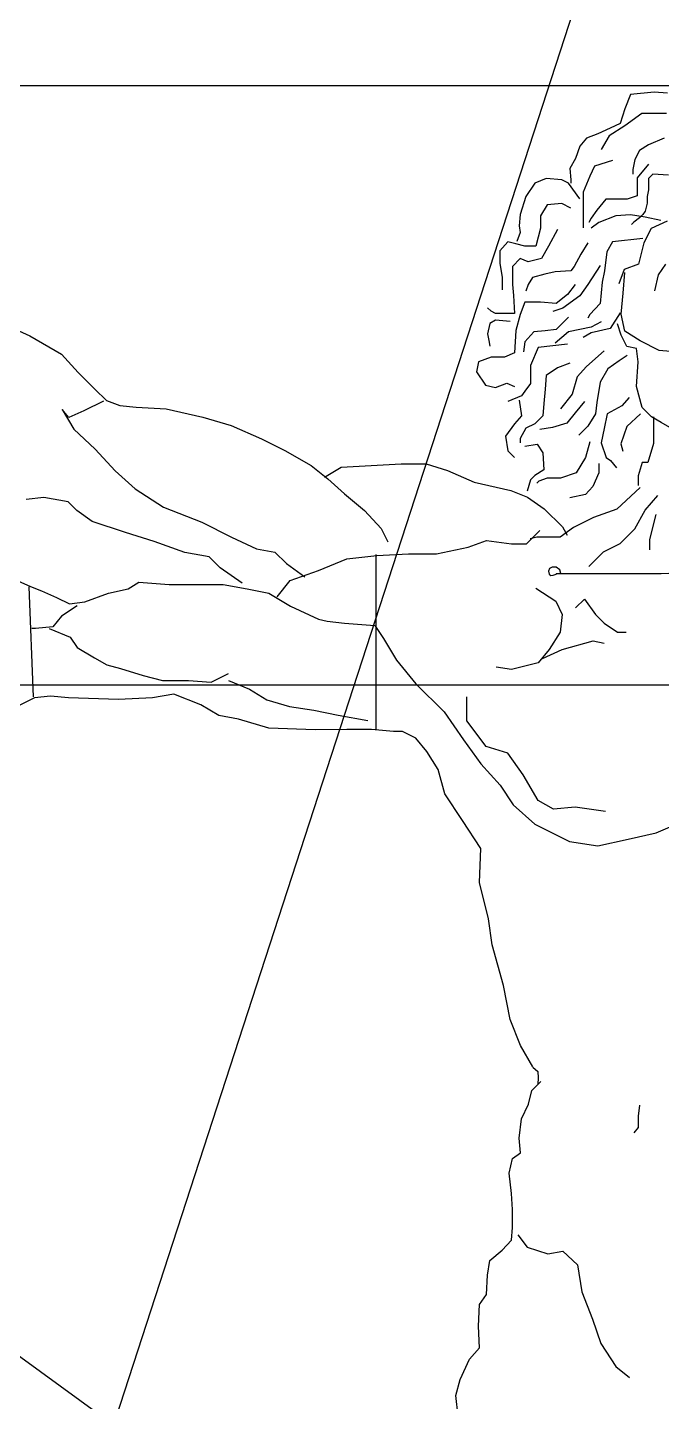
# Model space of a CAD drawing. Header units: millimetres. Extents: x -44462 to 306987, y -116160 to 12874.
# Drawn here: x -21164.7 to -21122.1, y -53518.2 to -53425.8 of the extents above; entities that cross this region are included whole.
import ezdxf
from ezdxf.enums import TextEntityAlignment as Align

# ---------------------------------------------------------------- set-up
doc = ezdxf.new("R2010")
doc.units = ezdxf.units.MM
doc.layers.add('Layer1', color=1, linetype='Continuous')
doc.layers.add('PU_DETAILS', color=7, linetype='Continuous')
doc.styles.add('CENTURY GOTHIC', font='GOTHIC.TTF')

# ---------------------------------------------------------------- blocks, each defined once
blk = doc.blocks.new('cartouche RAF')
blk.add_hatch(color=253).paths.add_polyline_path([(-10, 1298.06), (-194.611, 1298.06), (-194.611, 1323.338), (-10, 1323.338), (-10, 1338.909), (-479, 1338.909), (-479, 1093.909), (-452.669, 1093.909), (-452.669, 1144.746, -0.307981), (-452.669, 1275.918), (-452.669, 1286.665), (-444.402, 1286.665, -0.456747), (-268.18, 1286.665), (-140.783, 1286.665), (-140.783, 1093.909), (-10, 1093.909)])
at = {"color": 254}
for p, q in [((-424.813, 1116.019), (-356.291, 1326.909)), ((-245.419, 1246.356), (-467.162, 1246.356)), ((-287.768, 1116.019), (-467.162, 1246.356))]:
    blk.add_line(p, q, dxfattribs=at)
blk.add_arc((-259.913, 1286.665), 192.756, 180, 270, dxfattribs=at)
at = {"layer": 'Layer1', "color": 254}
for p, q in [((-259.913, 1286.665), (-452.669, 1286.665)), ((-363.899, 1286.093), (-364.276, 1285.112)), ((-362.311, 1286.244), (-363.899, 1286.093)), ((-361.405, 1286.169), (-362.311, 1286.244)), ((-364.276, 1285.112), (-364.579, 1284.131)), ((-364.579, 1284.131), (-365.259, 1283.829)), ((-363.143, 1284.81), (-364.276, 1283.98)), ((-361.48, 1284.81), (-363.143, 1284.81)), ((-366.846, 1283.149), (-367.299, 1282.621)), ((-366.09, 1283.451), (-366.846, 1283.149)), ((-365.259, 1283.829), (-366.09, 1283.451)), ((-365.335, 1283.3), (-365.864, 1282.394)), ((-364.276, 1283.98), (-365.335, 1283.3)), ((-361.631, 1283.149), (-362.689, 1282.696)), ((-367.299, 1282.621), (-367.602, 1281.79)), ((-363.294, 1282.319), (-363.596, 1281.715)), ((-362.689, 1282.696), (-363.294, 1282.319)), ((-367.602, 1281.79), (-367.98, 1281.111)), ((-366.317, 1281.262), (-366.619, 1280.582)), ((-365.108, 1281.639), (-366.317, 1281.262)), ((-363.596, 1281.715), (-363.747, 1281.035)), ((-362.691, 1281.393), (-363.446, 1280.487)), ((-369.567, 1280.431), (-370.323, 1280.129)), ((-368.509, 1280.356), (-369.567, 1280.431)), ((-368.055, 1280.129), (-368.509, 1280.356)), ((-367.98, 1281.111), (-367.904, 1280.356)), ((-367.904, 1280.356), (-367.904, 1280.129)), ((-366.619, 1280.582), (-367.073, 1279.525)), ((-363.747, 1281.035), (-363.747, 1280.733)), ((-363.446, 1280.487), (-363.446, 1280.261)), ((-362.387, 1280.733), (-362.689, 1280.431)), ((-362.689, 1280.431), (-362.689, 1279.676)), ((-361.329, 1280.658), (-362.387, 1280.733)), ((-370.323, 1280.129), (-370.927, 1279.223)), ((-367.299, 1279.072), (-368.055, 1280.129)), ((-367.073, 1279.525), (-367.073, 1278.091)), ((-363.446, 1280.261), (-363.446, 1279.279)), ((-362.689, 1279.676), (-362.765, 1279.223)), ((-370.927, 1279.223), (-371.305, 1278.015)), ((-369.492, 1278.675), (-369.946, 1277.92)), ((-368.51, 1278.751), (-369.492, 1278.675)), ((-367.905, 1278.449), (-368.51, 1278.751)), ((-365.562, 1279.053), (-366.167, 1278.298)), ((-364.807, 1279.053), (-365.562, 1279.053)), ((-364.127, 1279.053), (-364.807, 1279.053)), ((-363.446, 1279.279), (-364.127, 1279.053)), ((-362.765, 1278.77), (-362.916, 1278.242)), ((-362.765, 1279.223), (-362.765, 1278.77)), ((-371.305, 1278.015), (-371.381, 1277.26)), ((-369.946, 1277.92), (-369.946, 1277.09)), ((-367.073, 1278.091), (-367.073, 1277.109)), ((-366.545, 1277.769), (-366.696, 1277.467)), ((-366.167, 1278.298), (-366.545, 1277.769)), ((-364.882, 1277.92), (-366.016, 1277.467)), ((-363.9, 1277.996), (-364.882, 1277.92)), ((-362.917, 1277.845), (-363.9, 1277.996)), ((-363.294, 1277.789), (-363.672, 1277.487)), ((-363.067, 1278.015), (-363.294, 1277.789)), ((-362.916, 1278.242), (-363.067, 1278.015)), ((-361.859, 1277.618), (-362.917, 1277.845)), ((-361.429, 1277.559), (-362.511, 1277.078)), ((-371.305, 1276.807), (-371.532, 1276.204)), ((-371.381, 1277.26), (-371.305, 1276.807)), ((-369.946, 1277.09), (-370.248, 1275.882)), ((-368.812, 1277.014), (-369.417, 1275.882)), ((-366.016, 1277.467), (-366.545, 1277.09)), ((-363.672, 1277.487), (-363.823, 1277.336)), ((-362.511, 1277.078), (-362.992, 1276.118)), ((-372.138, 1276.184), (-372.667, 1275.58)), ((-371.609, 1276.033), (-372.138, 1276.184)), ((-371.004, 1275.882), (-371.609, 1276.033)), ((-370.248, 1275.882), (-371.004, 1275.882)), ((-369.417, 1275.882), (-369.87, 1275.051)), ((-366.772, 1276.108), (-367.225, 1275.353)), ((-365.109, 1276.184), (-365.487, 1275.504)), ((-363.068, 1276.41), (-365.109, 1276.184)), ((-362.992, 1276.118), (-363.352, 1274.677)), ((-372.667, 1275.58), (-372.667, 1274.749)), ((-371.306, 1275.051), (-371.835, 1274.523)), ((-370.777, 1274.825), (-371.306, 1275.051)), ((-369.87, 1275.051), (-370.777, 1274.825)), ((-367.225, 1275.353), (-367.679, 1274.523)), ((-365.487, 1275.504), (-365.638, 1274.221)), ((-372.667, 1274.749), (-372.516, 1273.768)), ((-371.835, 1274.523), (-371.835, 1273.315)), ((-369.644, 1273.995), (-370.475, 1273.768)), ((-368.963, 1274.146), (-369.644, 1273.995)), ((-367.905, 1274.221), (-368.963, 1274.146)), ((-367.679, 1274.523), (-367.905, 1274.221)), ((-365.938, 1274.576), (-366.769, 1273.293)), ((-365.638, 1274.221), (-365.789, 1273.466)), ((-364.314, 1274.317), (-364.674, 1273.357)), ((-364.393, 1272.714), (-364.265, 1274.121)), ((-363.352, 1274.677), (-364.314, 1274.317)), ((-362.03, 1273.957), (-362.271, 1272.877)), ((-361.549, 1274.677), (-362.03, 1273.957)), ((-372.516, 1273.768), (-372.516, 1272.938)), ((-371.835, 1273.315), (-371.76, 1272.56)), ((-370.777, 1273.315), (-370.928, 1272.862)), ((-370.475, 1273.768), (-370.777, 1273.315)), ((-367.603, 1273.315), (-368.132, 1272.636)), ((-366.769, 1273.293), (-367.298, 1272.538)), ((-365.789, 1273.466), (-365.94, 1272.032)), ((-371.76, 1272.56), (-371.684, 1271.352)), ((-371.004, 1272.107), (-371.306, 1271.277)), ((-369.946, 1272.107), (-371.004, 1272.107)), ((-368.888, 1272.032), (-369.946, 1272.107)), ((-368.132, 1272.636), (-368.888, 1272.032)), ((-367.298, 1272.538), (-368.432, 1271.707)), ((-365.94, 1272.032), (-366.621, 1271.277)), ((-364.521, 1271.306), (-364.393, 1272.714)), ((-373.271, 1271.503), (-373.498, 1271.73)), ((-372.969, 1271.352), (-373.271, 1271.503)), ((-371.986, 1271.352), (-372.969, 1271.352)), ((-371.684, 1271.352), (-371.986, 1271.352)), ((-371.306, 1271.277), (-371.609, 1270.22)), ((-368.432, 1271.707), (-369.112, 1271.481)), ((-368.054, 1271.103), (-368.885, 1270.273)), ((-366.621, 1271.277), (-366.772, 1271.05)), ((-364.578, 1271.405), (-365.258, 1270.348)), ((-364.265, 1270.155), (-364.521, 1271.306)), ((-406.501, 1270.85), (-404.266, 1269.845)), ((-373.347, 1270.673), (-373.498, 1269.993)), ((-372.969, 1270.899), (-373.347, 1270.673)), ((-371.986, 1270.824), (-372.969, 1270.899)), ((-371.609, 1270.22), (-371.684, 1268.71)), ((-369.641, 1270.197), (-370.397, 1270.122)), ((-368.885, 1270.273), (-369.641, 1270.197)), ((-366.542, 1270.424), (-368.054, 1270.122)), ((-365.862, 1270.801), (-366.542, 1270.424)), ((-365.258, 1270.348), (-366.542, 1270.046)), ((-364.521, 1269.899), (-364.777, 1270.667)), ((-363.24, 1269.515), (-364.265, 1270.155)), ((-404.266, 1269.845), (-402.142, 1268.617)), ((-373.498, 1269.993), (-373.422, 1269.54)), ((-373.422, 1269.54), (-373.347, 1269.163)), ((-371.001, 1269.442), (-371.077, 1268.763)), ((-370.397, 1270.122), (-371.001, 1269.442)), ((-368.13, 1269.291), (-370.095, 1269.065)), ((-368.054, 1270.122), (-368.961, 1269.367)), ((-366.542, 1270.046), (-367.072, 1269.744)), ((-364.137, 1269.131), (-364.521, 1269.899)), ((-361.96, 1268.875), (-363.24, 1269.515)), ((-402.142, 1268.617), (-401.025, 1267.389)), ((-373.271, 1268.408), (-374.103, 1268.106)), ((-372.364, 1268.408), (-373.271, 1268.408)), ((-371.684, 1268.71), (-372.364, 1268.408)), ((-370.095, 1269.065), (-370.624, 1267.857)), ((-365.664, 1268.836), (-366.848, 1267.793)), ((-364.124, 1268.536), (-364.653, 1268.159)), ((-363.497, 1269.003), (-364.137, 1269.131)), ((-363.369, 1268.108), (-363.497, 1269.003)), ((-360.679, 1268.747), (-361.96, 1268.875)), ((-401.025, 1267.389), (-399.907, 1266.273)), ((-374.103, 1268.106), (-374.254, 1267.426)), ((-374.254, 1267.426), (-373.649, 1266.521)), ((-370.624, 1267.857), (-370.624, 1266.649)), ((-368.81, 1267.706), (-369.566, 1267.177)), ((-367.978, 1268.008), (-368.81, 1267.706)), ((-366.848, 1267.793), (-367.475, 1267.097)), ((-365.409, 1267.63), (-365.938, 1266.724)), ((-364.653, 1268.159), (-365.409, 1267.63)), ((-363.497, 1266.444), (-363.369, 1268.108)), ((-373.649, 1266.521), (-372.969, 1266.37)), ((-372.969, 1266.37), (-372.213, 1266.671)), ((-372.213, 1266.671), (-371.684, 1266.445)), ((-370.624, 1266.649), (-371.001, 1266.12)), ((-369.566, 1267.177), (-369.641, 1266.271)), ((-367.475, 1267.097), (-367.823, 1265.915)), ((-365.938, 1266.724), (-366.165, 1265.365)), ((-363.112, 1265.037), (-363.497, 1266.444)), ((-399.907, 1266.273), (-399.125, 1265.491)), ((-371.228, 1265.818), (-372.135, 1265.441)), ((-371.379, 1265.516), (-371.228, 1264.46)), ((-371.001, 1266.12), (-371.228, 1265.818)), ((-369.641, 1266.271), (-369.717, 1265.29)), ((-367.823, 1265.915), (-368.589, 1264.941)), ((-363.993, 1265.706), (-364.48, 1265.149)), ((-402.105, 1264.905), (-401.323, 1263.565)), ((-401.658, 1264.347), (-402.105, 1264.905)), ((-400.652, 1264.794), (-401.658, 1264.347)), ((-399.311, 1265.463), (-400.652, 1264.794)), ((-399.125, 1265.491), (-398.231, 1265.156)), ((-398.231, 1265.156), (-397.113, 1265.045)), ((-397.113, 1265.045), (-395.102, 1264.933)), ((-395.102, 1264.933), (-392.643, 1264.375)), ((-369.717, 1265.29), (-369.792, 1264.46)), ((-367.614, 1264.662), (-368.171, 1263.967)), ((-366.987, 1265.428), (-367.614, 1264.662)), ((-366.24, 1264.611), (-366.769, 1263.78)), ((-366.165, 1265.365), (-366.24, 1264.611)), ((-365.455, 1264.593), (-365.664, 1263.619)), ((-364.48, 1265.149), (-365.455, 1264.593)), ((-363.227, 1264.593), (-364.132, 1263.758)), ((-362.472, 1264.397), (-363.112, 1265.037)), ((-392.643, 1264.375), (-390.743, 1263.817)), ((-390.743, 1263.817), (-388.704, 1262.91)), ((-371.682, 1263.931), (-372.286, 1263.101)), ((-371.228, 1264.46), (-371.682, 1263.931)), ((-370.321, 1263.931), (-370.926, 1263.629)), ((-369.792, 1264.46), (-370.321, 1263.931)), ((-369.146, 1263.689), (-369.982, 1263.55)), ((-368.171, 1263.967), (-369.146, 1263.689)), ((-366.769, 1263.78), (-367.374, 1263.176)), ((-364.132, 1263.758), (-364.55, 1262.576)), ((-361.832, 1264.014), (-362.472, 1264.397)), ((-362.344, 1264.397), (-362.344, 1262.606)), ((-360.935, 1263.502), (-361.832, 1264.014)), ((-401.323, 1263.565), (-399.87, 1262.226)), ((-388.704, 1262.91), (-387.14, 1262.128)), ((-372.286, 1263.101), (-372.135, 1262.119)), ((-370.926, 1263.629), (-371.304, 1262.95)), ((-371.304, 1262.95), (-371.304, 1262.648)), ((-365.664, 1263.619), (-365.873, 1262.645)), ((-399.87, 1262.226), (-398.529, 1260.774)), ((-387.14, 1262.128), (-385.352, 1261.123)), ((-372.135, 1262.119), (-371.682, 1261.666)), ((-371.001, 1262.421), (-370.17, 1262.572)), ((-370.17, 1262.572), (-369.792, 1261.968)), ((-369.792, 1261.968), (-369.717, 1260.836)), ((-366.639, 1262.715), (-366.918, 1261.671)), ((-365.873, 1262.645), (-365.525, 1261.671)), ((-364.55, 1262.576), (-364.411, 1262.089)), ((-362.344, 1262.606), (-362.728, 1261.327)), ((-385.352, 1261.123), (-384.234, 1260.23)), ((-384.458, 1260.342), (-383.34, 1261.012)), ((-383.34, 1261.012), (-381.328, 1261.123)), ((-381.328, 1261.123), (-379.317, 1261.235)), ((-379.317, 1261.235), (-377.64, 1261.235)), ((-377.64, 1261.235), (-376.187, 1260.788)), ((-366.918, 1261.671), (-367.544, 1260.628)), ((-366.012, 1261.254), (-366.012, 1260.628)), ((-365.525, 1261.671), (-365.246, 1261.463)), ((-365.246, 1261.463), (-364.828, 1260.976)), ((-363.112, 1261.327), (-363.369, 1260.431)), ((-362.728, 1261.327), (-363.112, 1261.327)), ((-398.529, 1260.774), (-397.187, 1259.546)), ((-384.234, 1260.23), (-383.116, 1259.225)), ((-376.187, 1260.788), (-374.399, 1260.007)), ((-374.399, 1260.007), (-371.94, 1259.449)), ((-370.624, 1260.156), (-370.85, 1259.401)), ((-370.321, 1260.458), (-370.624, 1260.156)), ((-369.717, 1260.836), (-370.321, 1260.458)), ((-370.051, 1260.071), (-370.19, 1259.932)), ((-369.494, 1260.28), (-370.051, 1260.071)), ((-368.589, 1260.28), (-369.494, 1260.28)), ((-367.544, 1260.628), (-368.589, 1260.28)), ((-366.012, 1260.628), (-366.43, 1259.724)), ((-363.369, 1260.431), (-363.369, 1259.791)), ((-397.187, 1259.546), (-395.288, 1258.318)), ((-383.116, 1259.225), (-381.775, 1258.109)), ((-371.94, 1259.449), (-370.823, 1259.002)), ((-366.918, 1259.167), (-367.962, 1258.958)), ((-366.43, 1259.724), (-366.918, 1259.167)), ((-363.254, 1259.644), (-364.819, 1258.192)), ((-362.903, 1258.12), (-362.061, 1259.101)), ((-403.33, 1258.983), (-404.515, 1258.835)), ((-401.7, 1258.687), (-403.33, 1258.983)), ((-401.108, 1258.095), (-401.7, 1258.687)), ((-395.288, 1258.318), (-392.717, 1257.314)), ((-370.823, 1259.002), (-369.705, 1258.221)), ((-369.705, 1258.221), (-368.476, 1256.993)), ((-364.819, 1258.192), (-366.383, 1257.634)), ((-400.07, 1257.355), (-401.108, 1258.095)), ((-397.848, 1256.615), (-400.07, 1257.355)), ((-392.717, 1257.314), (-390.705, 1256.309)), ((-381.775, 1258.109), (-380.658, 1256.881)), ((-366.383, 1257.634), (-367.724, 1256.964)), ((-363.604, 1256.859), (-362.903, 1258.12)), ((-362.201, 1257.839), (-362.622, 1256.158)), ((-395.922, 1256.023), (-397.848, 1256.615)), ((-390.705, 1256.309), (-389.029, 1255.527)), ((-380.658, 1256.881), (-380.211, 1255.988)), ((-370.892, 1255.857), (-369.997, 1256.75)), ((-370.183, 1256.295), (-370.63, 1256.183)), ((-368.619, 1256.295), (-370.183, 1256.295)), ((-367.724, 1256.964), (-368.619, 1256.295)), ((-368.476, 1256.993), (-368.141, 1256.434)), ((-364.586, 1255.878), (-363.604, 1256.859)), ((-393.848, 1255.283), (-395.922, 1256.023)), ((-389.029, 1255.527), (-387.8, 1255.304)), ((-376.927, 1255.187), (-374.803, 1255.633)), ((-374.803, 1255.633), (-373.574, 1256.08)), ((-373.574, 1256.08), (-371.897, 1255.857)), ((-371.897, 1255.857), (-370.892, 1255.857)), ((-365.708, 1255.317), (-364.586, 1255.878)), ((-362.622, 1256.158), (-362.622, 1255.457)), ((-392.218, 1254.987), (-393.848, 1255.283)), ((-391.477, 1254.247), (-392.218, 1254.987)), ((-387.8, 1255.304), (-387.017, 1254.523)), ((-387.017, 1254.523), (-385.788, 1253.629)), ((-384.862, 1254.071), (-382.962, 1254.852)), ((-382.962, 1254.852), (-380.95, 1255.075)), ((-381.007, 1255.15), (-381.007, 1243.378)), ((-380.95, 1255.075), (-378.827, 1255.187)), ((-378.827, 1255.187), (-376.927, 1255.187)), ((-366.69, 1254.336), (-365.708, 1255.317)), ((-405.525, 1253.562), (-404.216, 1252.98)), ((-389.996, 1253.211), (-391.477, 1254.247)), ((-386.762, 1253.401), (-384.862, 1254.071)), ((-369.329, 1254.203), (-369.402, 1254.009)), ((-369.402, 1254.009), (-369.354, 1253.815)), ((-369.354, 1253.815), (-369.257, 1253.718)), ((-369.16, 1254.276), (-369.329, 1254.203)), ((-369.257, 1253.718), (-369.087, 1253.743)), ((-368.893, 1254.276), (-369.16, 1254.276)), ((-369.087, 1253.743), (-368.965, 1253.791)), ((-368.965, 1253.791), (-368.796, 1253.864)), ((-368.65, 1254.106), (-368.893, 1254.276)), ((-365.527, 1253.847), (-368.88, 1253.847)), ((-368.577, 1253.864), (-368.65, 1254.106)), ((-361.839, 1253.847), (-365.527, 1253.847)), ((-359.045, 1253.959), (-361.839, 1253.847)), ((-404.34, 1252.972), (-404.049, 1245.56)), ((-404.216, 1252.98), (-403.488, 1252.69)), ((-403.488, 1252.69), (-402.47, 1252.254)), ((-398.978, 1252.544), (-397.669, 1252.835)), ((-397.669, 1252.835), (-396.941, 1253.271)), ((-396.941, 1253.271), (-394.904, 1253.126)), ((-394.904, 1253.126), (-393.304, 1253.126)), ((-393.304, 1253.126), (-391.267, 1253.126)), ((-391.267, 1253.126), (-389.667, 1252.835)), ((-389.667, 1252.835), (-388.212, 1252.544)), ((-387.656, 1252.284), (-386.762, 1253.401)), ((-370.257, 1252.883), (-368.923, 1251.995)), ((-402.47, 1252.254), (-401.597, 1251.818)), ((-401.093, 1251.682), (-402.146, 1250.981)), ((-401.597, 1251.818), (-400.578, 1251.963)), ((-400.578, 1251.963), (-398.978, 1252.544)), ((-388.212, 1252.544), (-386.757, 1251.672)), ((-386.757, 1251.672), (-384.866, 1250.8)), ((-368.923, 1251.995), (-368.479, 1251.107)), ((-367.59, 1251.551), (-366.997, 1252.143)), ((-366.997, 1252.143), (-366.256, 1251.107)), ((-402.146, 1250.981), (-402.731, 1250.28)), ((-384.866, 1250.8), (-384.284, 1250.655)), ((-368.479, 1251.107), (-368.627, 1249.923)), ((-366.256, 1251.107), (-365.664, 1250.515)), ((-403.9, 1250.163), (-404.134, 1250.163)), ((-402.731, 1250.28), (-403.9, 1250.163)), ((-402.965, 1250.163), (-401.561, 1249.579)), ((-384.284, 1250.655), (-383.12, 1250.51)), ((-383.12, 1250.51), (-381.083, 1250.364)), ((-381.083, 1250.364), (-380.501, 1249.492)), ((-368.627, 1249.923), (-369.368, 1248.739)), ((-365.664, 1250.515), (-364.775, 1249.923)), ((-364.775, 1249.923), (-364.182, 1249.923)), ((-401.561, 1249.579), (-401.093, 1248.878)), ((-401.093, 1248.878), (-399.924, 1248.177)), ((-380.501, 1249.492), (-379.628, 1248.039)), ((-368.479, 1248.739), (-366.405, 1249.331)), ((-366.405, 1249.331), (-365.664, 1249.183)), ((-399.924, 1248.177), (-399.105, 1247.71)), ((-379.628, 1248.039), (-378.319, 1246.44)), ((-369.368, 1248.739), (-370.108, 1247.851)), ((-369.812, 1248.147), (-368.479, 1248.739)), ((-399.105, 1247.71), (-398.169, 1247.476)), ((-398.169, 1247.476), (-396.649, 1247.009)), ((-392.087, 1246.541), (-390.918, 1247.125)), ((-371.886, 1247.407), (-372.923, 1247.555)), ((-370.108, 1247.851), (-371.886, 1247.407)), ((-396.649, 1247.009), (-395.362, 1246.658)), ((-395.362, 1246.658), (-393.608, 1246.658)), ((-393.608, 1246.658), (-392.087, 1246.541)), ((-390.918, 1246.658), (-389.514, 1246.074)), ((-378.319, 1246.44), (-376.427, 1244.551)), ((-403.956, 1245.498), (-405.158, 1244.897)), ((-402.874, 1245.618), (-403.956, 1245.498)), ((-401.672, 1245.498), (-402.874, 1245.618)), ((-398.307, 1245.378), (-401.672, 1245.498)), ((-396.024, 1245.498), (-398.307, 1245.378)), ((-394.581, 1245.738), (-396.024, 1245.498)), ((-392.779, 1245.017), (-394.581, 1245.738)), ((-389.514, 1246.074), (-388.344, 1245.373)), ((-388.344, 1245.373), (-386.824, 1244.906)), ((-374.896, 1243.959), (-374.896, 1245.558)), ((-391.577, 1244.297), (-392.779, 1245.017)), ((-390.255, 1244.057), (-391.577, 1244.297)), ((-386.824, 1244.906), (-385.186, 1244.672)), ((-385.186, 1244.672), (-383.549, 1244.321)), ((-383.549, 1244.321), (-381.561, 1243.971)), ((-376.427, 1244.551), (-375.118, 1242.662)), ((-388.211, 1243.457), (-390.255, 1244.057)), ((-385.087, 1243.337), (-388.211, 1243.457)), ((-382.957, 1243.372), (-385.087, 1243.337)), ((-381.312, 1243.372), (-382.957, 1243.372)), ((-379.817, 1243.223), (-381.312, 1243.372)), ((-373.587, 1242.215), (-374.896, 1243.959)), ((-379.219, 1243.223), (-379.817, 1243.223)), ((-378.322, 1242.775), (-379.219, 1243.223)), ((-377.575, 1241.879), (-378.322, 1242.775)), ((-375.118, 1242.662), (-373.954, 1241.063)), ((-376.827, 1240.684), (-377.575, 1241.879)), ((-372.132, 1241.779), (-373.587, 1242.215)), ((-371.113, 1240.326), (-372.132, 1241.779)), ((-376.379, 1239.041), (-376.827, 1240.684)), ((-373.954, 1241.063), (-372.645, 1239.61)), ((-370.095, 1238.582), (-371.113, 1240.326)), ((-375.183, 1237.249), (-376.379, 1239.041)), ((-372.645, 1239.61), (-371.772, 1238.302)), ((-371.772, 1238.302), (-370.317, 1236.994)), ((-369.077, 1238.001), (-370.095, 1238.582)), ((-367.622, 1238.146), (-369.077, 1238.001)), ((-365.585, 1237.856), (-367.622, 1238.146)), ((-373.964, 1235.359), (-375.183, 1237.249)), ((-370.317, 1236.994), (-367.989, 1235.831)), ((-362.17, 1236.413), (-360.133, 1237.285)), ((-366.098, 1235.541), (-364.061, 1235.977)), ((-364.061, 1235.977), (-362.17, 1236.413)), ((-374.04, 1233.073), (-373.964, 1235.359)), ((-367.989, 1235.831), (-366.098, 1235.541)), ((-373.43, 1230.635), (-374.04, 1233.073)), ((-373.201, 1228.883), (-373.43, 1230.635)), ((-372.438, 1226.14), (-373.201, 1228.883)), ((-371.98, 1223.854), (-372.438, 1226.14)), ((-371.294, 1222.102), (-371.98, 1223.854)), ((-370.453, 1220.673), (-371.294, 1222.102)), ((-370.452, 1220.638), (-370.132, 1220.347)), ((-370.132, 1220.347), (-370.103, 1219.941)), ((-370.53, 1219.073), (-369.919, 1219.682)), ((-370.103, 1219.941), (-370.132, 1219.505)), ((-370.758, 1218.158), (-370.53, 1219.073)), ((-371.216, 1217.168), (-370.758, 1218.158)), ((-363.291, 1218.103), (-363.385, 1217.351)), ((-371.369, 1215.873), (-371.216, 1217.168)), ((-363.385, 1216.6), (-363.667, 1216.224)), ((-363.385, 1217.351), (-363.385, 1216.6)), ((-371.292, 1214.882), (-371.369, 1215.873)), ((-371.826, 1214.501), (-371.292, 1214.882)), ((-372.055, 1213.511), (-371.826, 1214.501)), ((-371.903, 1212.139), (-372.055, 1213.511)), ((-371.826, 1211.072), (-371.903, 1212.139)), ((-371.826, 1209.853), (-371.826, 1211.072)), ((-371.903, 1209.015), (-371.826, 1209.853)), ((-371.473, 1209.37), (-370.833, 1208.548)), ((-373.352, 1207.644), (-372.513, 1208.329)), ((-372.513, 1208.329), (-371.903, 1209.015)), ((-370.833, 1208.548), (-369.461, 1208.091)), ((-369.461, 1208.091), (-368.454, 1208.273)), ((-368.454, 1208.273), (-367.448, 1207.36)), ((-373.504, 1206.653), (-373.352, 1207.644)), ((-367.448, 1207.36), (-367.173, 1205.532)), ((-373.581, 1205.358), (-373.504, 1206.653)), ((-367.173, 1205.532), (-366.441, 1203.704)), ((-374.115, 1203.224), (-374.038, 1204.672)), ((-374.038, 1204.672), (-373.581, 1205.358)), ((-366.441, 1203.704), (-365.892, 1202.059)), ((-374.038, 1201.777), (-374.115, 1203.224)), ((-374.725, 1201.015), (-374.038, 1201.777)), ((-365.892, 1202.059), (-364.886, 1200.505)), ((-375.335, 1199.643), (-374.725, 1201.015)), ((-364.886, 1200.505), (-363.971, 1199.774)), ((-375.639, 1198.55), (-375.335, 1199.643)), ((-375.485, 1197.166), (-375.639, 1198.55))]:
    blk.add_line(p, q, dxfattribs=at)
blk.add_circle((-356.291, 1210.332), 116.577, dxfattribs=at)
at = {"style": 'CENTURY GOTHIC'}
for tag, p in [('PROVINCE', (-726, 1373.909)), ('COMMUNEDE', (-242, 1373.909))]:
    blk.add_attdef(tag, text='', height=22, dxfattribs=at).set_placement(p, align=Align.MIDDLE_CENTER)
for tag, p in [('TRAVAUX', (-889.899, 1068.478)), ('ADRESSE_CHANTIER', (-850.758, 1025.986))]:
    blk.add_attdef(tag, p, '', height=10, dxfattribs=at)
at = {"layer": 'PU_DETAILS', "color": 7, "linetype": 'Continuous', "style": 'CENTURY GOTHIC'}
for tag, p in [('NOMETPRENOM', (-708.237, 1271.414)), ('RUEETN°MAISON', (-708.237, 1251.305)), ('CP+COMMUNE', (-708.237, 1230.146)), ('TEL', (-708.237, 1190.98)), ('GSM', (-708.237, 1170.871))]:
    blk.add_attdef(tag, text='', height=14, dxfattribs=at).set_placement(p, align=Align.CENTER)
for tag, p, height in [('CADASTRE', (-850.758, 1005.563), 10), ('STADE_PROJET', (-850.758, 959.934), 20), ('OBJET_1', (-945.778, 340), 12), ('ECH_1', (-635.541, 340), 12), ('MODIF_1', (-459, 340), 12), ('DATE_1', (-90, 340), 12), ('OBJET_2', (-945.778, 320), 12), ('ECH_2', (-635.541, 320), 12), ('MODIF_2', (-459, 320), 12), ('DATE_2', (-90, 320), 12), ('OBJET_3', (-945.778, 300), 12), ('ECH_3', (-635.541, 300), 12), ('MODIF_3', (-459, 300), 12), ('DATE_3', (-90, 300), 12), ('OBJET_4', (-945.778, 280), 12), ('ECH_4', (-635.541, 280), 12), ('MODIF_4', (-459, 280), 12), ('DATE_4', (-90, 280), 12), ('OBJET_5', (-945.778, 260), 12), ('ECH_5', (-635.541, 260), 12), ('MODIF_5', (-459, 260), 12), ('DATE_5', (-90, 260), 12), ('OBJET_6', (-945.778, 240), 12), ('ECH_6', (-635.541, 240), 12), ('MODIF_6', (-459, 240), 12), ('DATE_6', (-90, 240), 12), ('OBJET_7', (-945.778, 220), 12), ('ECH_7', (-635.541, 220), 12), ('MODIF_7', (-459, 220), 12), ('DATE_7', (-90, 220), 12), ('OBJET_8', (-945.778, 200), 12), ('ECH_8', (-635.541, 200), 12), ('MODIF_8', (-459, 200), 12), ('DATE_8', (-90, 200), 12), ('OBJET_9', (-945.778, 180), 12), ('ECH_9', (-635.541, 180), 12), ('MODIF_9', (-459, 180), 12), ('DATE_9', (-90, 180), 12), ('NUM_DOSSIER', (-186.881, 133.777), 14), ('NUM_FEUILLE', (-74.944, 37.15), 40)]:
    blk.add_attdef(tag, p, '', height=height, dxfattribs=at)

msp = doc.modelspace()

# ---------------------------------------------------------------- block references
msp.add_blockref('cartouche RAF', (-20760.281, -54716.351))

doc.saveas('drawing.dxf')
